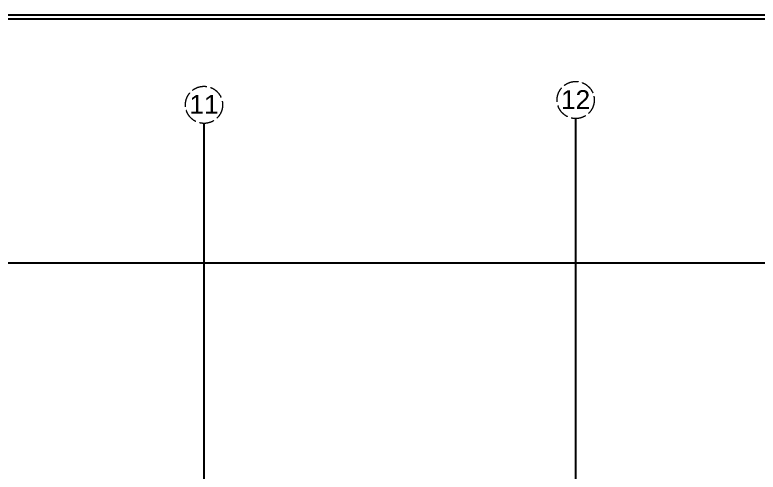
# Model space of a CAD drawing. Header units: millimetres. Extents: x 1772430 to 1864909, y -1443517 to -1381610.
# Drawn here: x 1817516 to 1835296, y -1392549 to -1381610 of the extents above; entities that cross this region are included whole.
import ezdxf

# ---------------------------------------------------------------- set-up
doc = ezdxf.new("R2010")
doc.units = ezdxf.units.MM
doc.header["$LTSCALE"] = 100
doc.header["$MEASUREMENT"] = 0
doc.linetypes.add('ACAD_ISO02W100', pattern=[15, 12, -3])
doc.linetypes.add('CENTER2', pattern=[28.575, 19.05, -3.175, 3.175, -3.175])
doc.layers.add('CENTER_LINE', color=8, linetype='CENTER2', lineweight=25)
doc.layers.add('GRID', color=252, linetype='ACAD_ISO02W100', lineweight=9)
doc.styles.add('1-100', font='arial.ttf', dxfattribs={"height": 120})

# ---------------------------------------------------------------- blocks, each defined once
blk = doc.blocks.new('FIRST FLOOR COLUMNS')
at = {"layer": 'CENTER_LINE', "ltscale": 50}
for p, q in [((38225, -25588), (38225, 11430)), ((47115, -25473), (47115, 11545)), ((68022, 8085), (-4699, 8085))]:
    blk.add_line(p, q, dxfattribs=at)
at = {"layer": 'GRID', "ltscale": 0.3}
for centre in [(38225, 11874), (47115, 11989)]:
    blk.add_circle(centre, 444, dxfattribs=at)
at = {"layer": 'GRID', "ltscale": 0.3, "style": '1-100', "oblique": 0}
for s, p in [('11', (37873, 11660)), ('12', (46763, 11775))]:
    blk.add_text(s, height=450, rotation=359.9447, dxfattribs=at).set_placement(p)

msp = doc.modelspace()

# ---------------------------------------------------------------- linework, layer by layer
at = {"lineweight": -3}
for points in [[(1864909.2, -1381609.6), (1864909.2, -1443517), (1777354.7, -1443517), (1777354.7, -1381609.6)], [(1864814.9, -1443422.8), (1777449, -1443422.8), (1777449, -1381703.8), (1864814.9, -1381703.8)]]:
    msp.add_lwpolyline(points, close=True, dxfattribs=at)

# ---------------------------------------------------------------- block references
at = {"layer": 'GRID'}
msp.add_blockref('FIRST FLOOR COLUMNS', (1783816.1, -1395636.1), dxfattribs=at)

doc.saveas('drawing.dxf')
